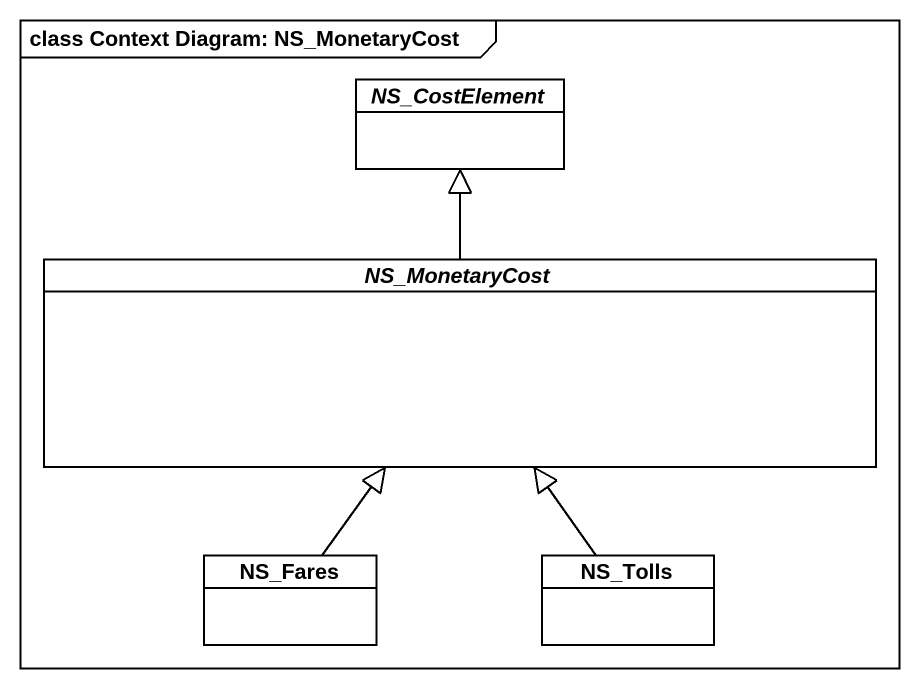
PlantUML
@startuml
mainframe class Context Diagram: NS_MonetaryCost
hide circle
hide empty members
abstract class NS_CostElement
abstract class NS_MonetaryCost
class NS_Fares
class NS_Tolls
NS_MonetaryCost -up-|> NS_CostElement
NS_Fares -up-|> NS_MonetaryCost
NS_Tolls -up-|> NS_MonetaryCost
@enduml
